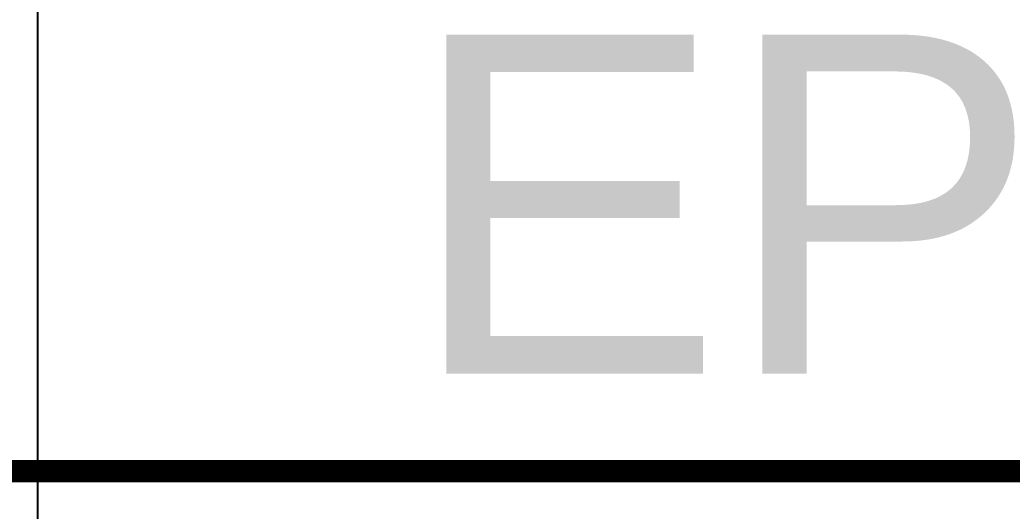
# Model space of a CAD drawing. Header units: inches. Extents: x 0.88 to 8.93, y 2.74 to 7.33.
# Drawn here: x 1.0929 to 1.1806, y 3.2894 to 3.3329 of the extents above; entities that cross this region are included whole.
import ezdxf

# ---------------------------------------------------------------- set-up
doc = ezdxf.new("R2010")
doc.units = ezdxf.units.IN
doc.header["$MEASUREMENT"] = 0
for name, color, linetype in [('Bottom Layer', 5, 'Continuous'), ('Mechanical 15', 56, 'Continuous'), ('Top Layer', 1, 'Continuous'), ('Top Overlay', 2, 'Continuous')]:
    doc.layers.add(name, color=color, linetype=linetype)
doc.styles.add('Arial', font='', dxfattribs={"height": 0.2})
doc.styles.get('Arial').set_extended_font_data('Arial')

# ---------------------------------------------------------------- blocks, each defined once
blk = doc.blocks.new('AMPHENOL_12401598E4_2A_34')
at = {"layer": 'Mechanical 15'}
blk.add_lwpolyline([(-0.202362, -0.387402, 0.001969, 0.001969, 0), (-0.202362, 0.049606, 0.001969, 0.001969, 0)], format="xyseb", dxfattribs=at)

msp = doc.modelspace()

# ---------------------------------------------------------------- linework, layer by layer
at = {"layer": 'Bottom Layer'}
msp.add_line((1.094447, 3.243601), (1.094447, 3.403356), dxfattribs=at)
at = {"layer": 'Top Layer'}
msp.add_line((1.094447, 3.243601), (1.094447, 3.403356), dxfattribs=at)

# ---------------------------------------------------------------- block references
at = {"rotation": 270}
msp.add_blockref('AMPHENOL_12401598E4_2A_34', (1.42874, 3.090551), dxfattribs=at)

# ---------------------------------------------------------------- texts
at = {"layer": 'Top Overlay', "style": 'Arial'}
msp.add_text('EPB HW ME', height=0.03, dxfattribs=at).set_placement((1.12711, 3.301551))

doc.saveas('drawing.dxf')
